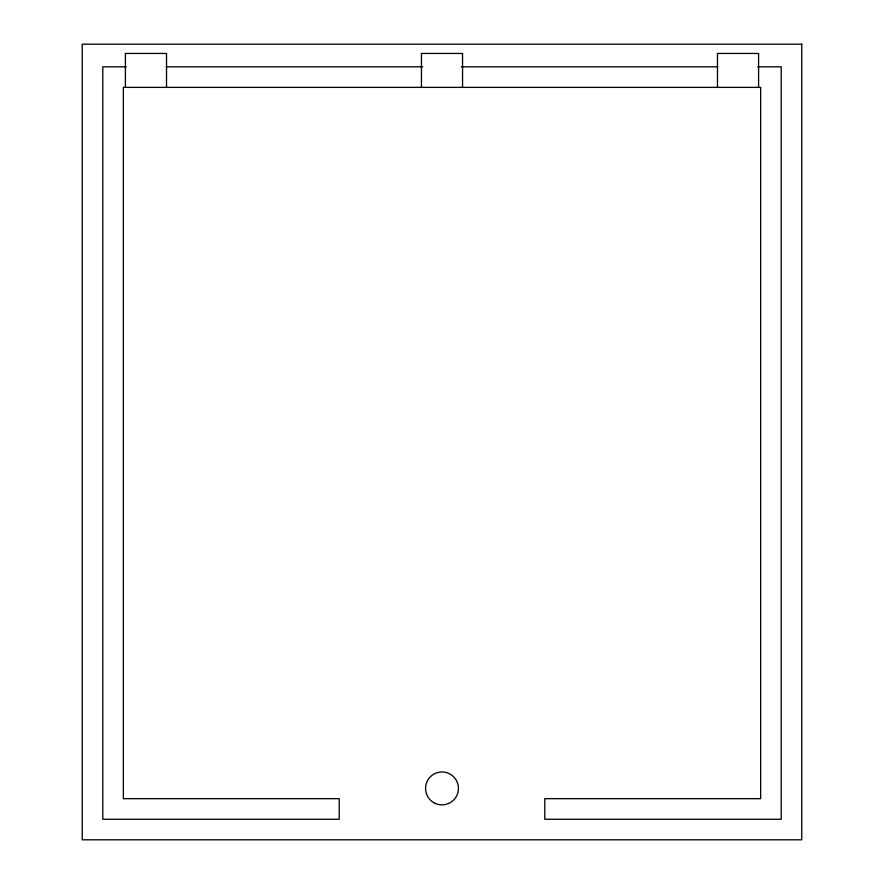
<?xml version="1.0" encoding="UTF-8"?>
<svg xmlns="http://www.w3.org/2000/svg" width="884" height="884" viewBox="0 0 884 884"><rect width="100%" height="100%" fill="white"/><g stroke="black" fill="none" stroke-linecap="round" stroke-linejoin="round"><path stroke-width="1.33" d="M126.235 66.819L102.787 66.819L102.787 819.247L339.213 819.247L339.213 798.683L123.351 798.683L123.351 87.372L760.649 87.372L760.649 798.683L544.787 798.683L544.787 819.247L781.213 819.247L781.213 66.819L757.765 66.819M166.225 66.819L422.696 66.819M461.304 66.819L717.775 66.819M758.594 87.372L758.594 53.449L717.476 53.449L717.476 87.372M462.553 87.372L462.553 53.449L421.447 53.449L421.447 87.372M166.523 87.372L166.523 53.449L125.406 53.449L125.406 87.372M801.766 44.2L82.234 44.2L82.234 839.8L801.766 839.8L801.766 44.2M433.779 802.65A16.442 16.442 0 0 0 458.442 788.406A16.442 16.442 0 0 0 433.779 774.163A16.442 16.442 0 0 0 433.779 802.65"/></g></svg>
